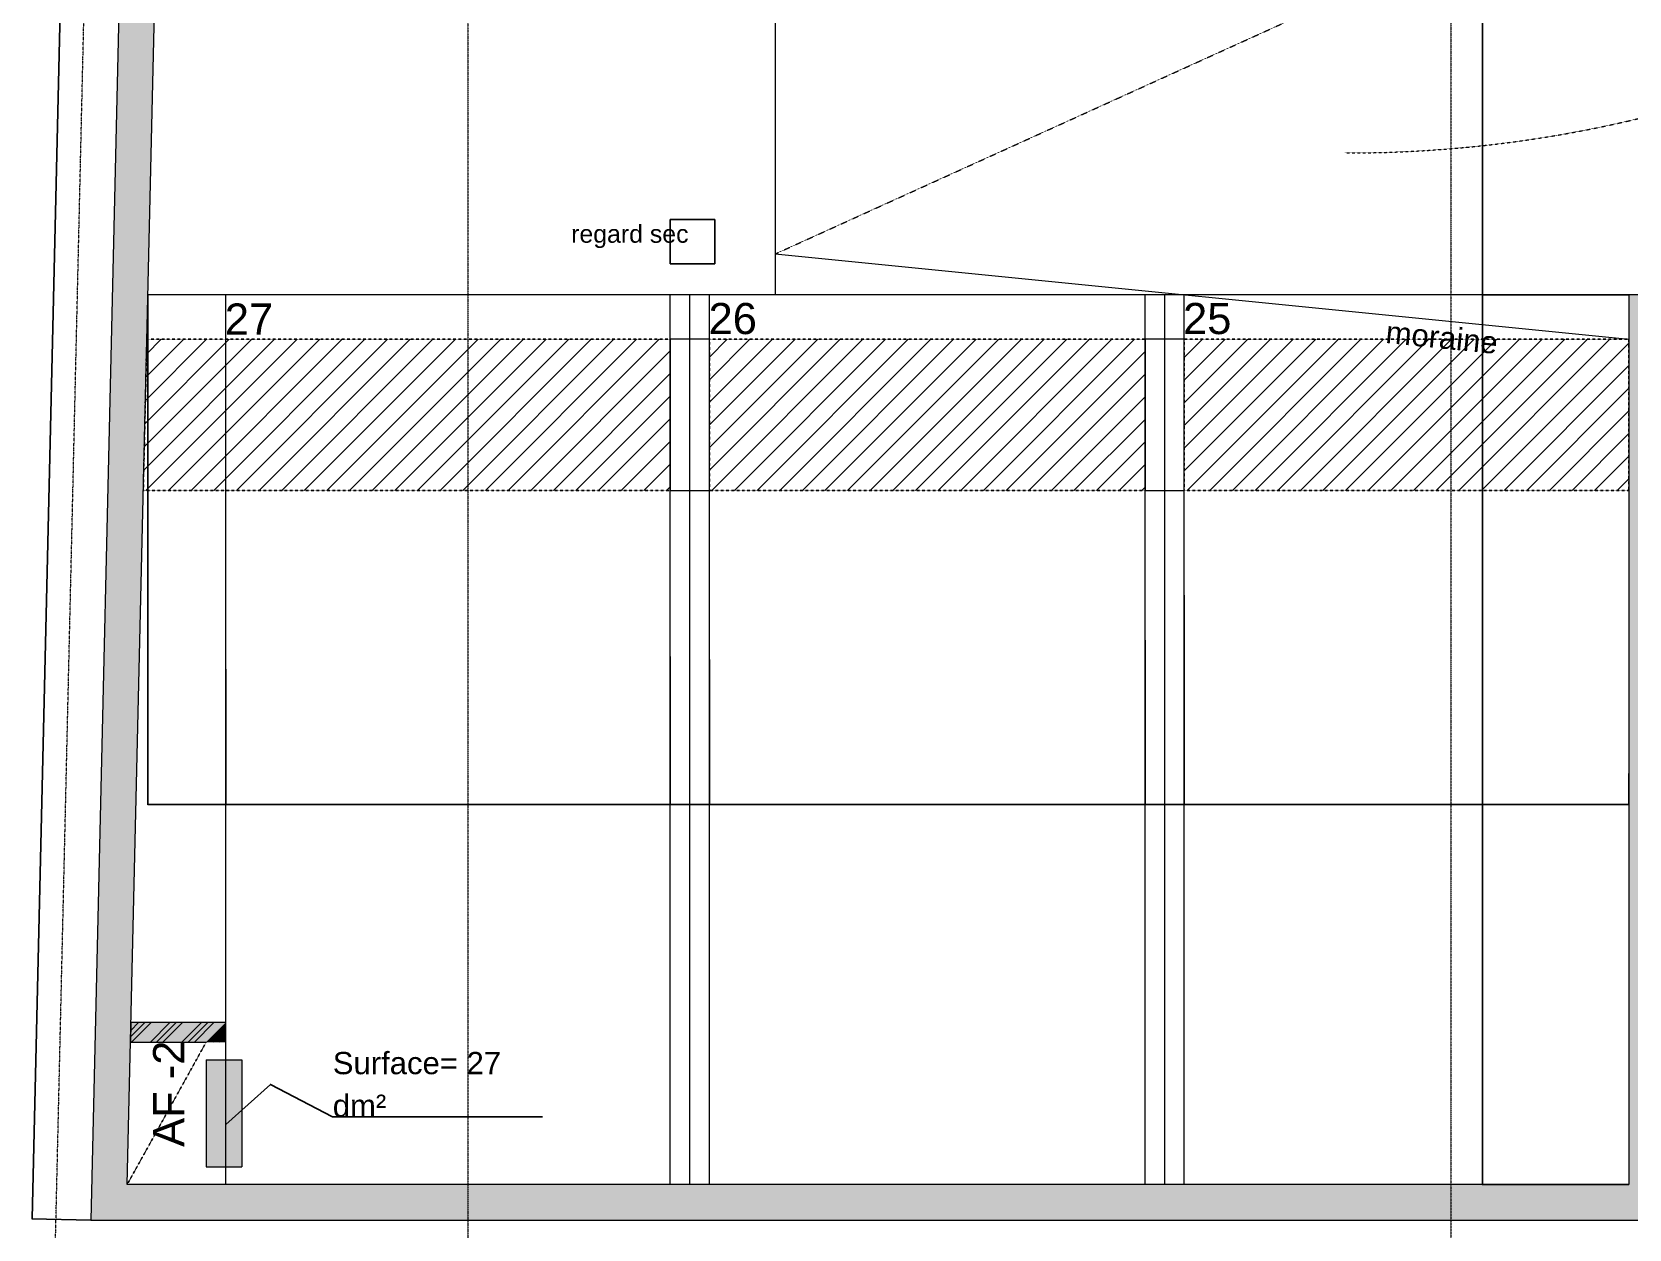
# Model space of a CAD drawing. Header units: centimetres. Extents: x -4990 to 114398, y -61489 to -12305.
# Drawn here: x 60845 to 61743, y -15273 to -14600 of the extents above; entities that cross this region are included whole.
import ezdxf

# ---------------------------------------------------------------- set-up
doc = ezdxf.new("R2010")
doc.units = ezdxf.units.CM
doc.header["$LTSCALE"] = 0.5
for name, pattern in [('Mixte 15', [0.9300000000000002, 0.75, -0.06500000000000004, 0.05, -0.06500000000000004]), ('Mixte 8_2 tirets', [0.6950000000000003, 0.4, -0.06500000000000004, 0.05, -0.06500000000000004, 0.05, -0.06500000000000004]), ('Pointillé 1', [0.09000000000000001, 0.05, -0.04000000000000001]), ('Pointillé 1_5', [0.125, 0.07500000000000001, -0.05]), ('Pointillé 3', [0.25, 0.15, -0.1])]:
    doc.linetypes.add(name, pattern=pattern)
doc.layers.get('0').update_dxf_attribs({"linetype": 'CONTINUOUS'})
for name, color, linetype in [('1  Fenetres', 7, 'CONTINUOUS'), ('1  Hachures', 7, 'CONTINUOUS'), ('1  Hachures_coupées', 7, 'CONTINUOUS'), ('1  MURS', 7, 'CONTINUOUS'), ('1 Poutres', 7, 'CONTINUOUS'), ('6 COMPL 2D', 7, 'CONTINUOUS'), ('6 Compl 2D 2 Détails', 7, 'CONTINUOUS'), ('6 Traits de Coupes', 7, 'CONTINUOUS'), ('7 ABORDS', 7, 'CONTINUOUS'), ('8  TEXTES', 7, 'CONTINUOUS'), ('9  COTATIONS', 7, 'CONTINUOUS')]:
    doc.layers.add(name, color=color, linetype=linetype)
doc.styles.get("Standard").update_dxf_attribs({"font": 'arial.ttf'})
doc.styles.add('STYLE_GENERE_1', font='')
doc.styles.add('STYLE_GENERE_2', font='')
doc.styles.add('STYLE_GENERE_3', font='')
doc.styles.get('STYLE_GENERE_1').set_extended_font_data('Arial Occidental')
doc.styles.get('STYLE_GENERE_2').set_extended_font_data('Univers LT 57 Condensed')
doc.styles.get('STYLE_GENERE_3').set_extended_font_data('Arial Occidental')

# ---------------------------------------------------------------- blocks, each defined once
blk = doc.blocks.new('ARROWHEAD_7')
at = {"color": 0, "linetype": 'Continuous', "lineweight": 0}
for p, q in [((0, 0), (-1, 0)), ((-0.25, 0), (0.25, 0)), ((0, -0.25), (0, 0.25))]:
    blk.add_line(p, q, dxfattribs=at)
blk.add_circle((0, 0), 0.25, dxfattribs=at)
blk = doc.blocks.new('Baie Fenêtre libre_2')
at = {"layer": '1  Hachures', "linetype": 'Continuous', "lineweight": 0}
blk.add_hatch(color=255, dxfattribs=at).paths.add_polyline_path([(0.3, 0), (0.3, 0.2), (-0.3, 0.2), (-0.3, 0)], flags=0)
at = {"layer": '1  Fenetres', "color": 5, "linetype": 'Continuous', "lineweight": 0}
for p, q in [((-0.3, 0), (-0.3, 0.2)), ((0.3, 0), (0.3, 0.2))]:
    blk.add_line(p, q, dxfattribs=at)
at = {"layer": '1  Fenetres', "color": 30, "linetype": 'Continuous', "lineweight": 0, "true_color": 0xff9224}
for p, q in [((-0.3, 0.2), (0.3, 0.2)), ((-0.3, 0), (0.3, 0))]:
    blk.add_line(p, q, dxfattribs=at)

msp = doc.modelspace()

# ---------------------------------------------------------------- hatches: boundary and pattern name
at = {"layer": '1  Hachures_coupées', "linetype": 'Continuous', "lineweight": 0, "true_color": 0x8080c0}
for points in [[(60899.0015778856, -15247.6489901098), (60935.03462012328, -13695.95723717164), (60915.0400104533, -13695.49292677404), (60878.99618369168, -15247.64909392243)], [(61743.39888249181, -14747.64286344266), (61761.39888249181, -14765.64286344266), (61766.39888249181, -14765.64286344266), (61766.39888249181, -14747.64286344266)], [(61761.39888249181, -15247.64451493053), (61761.39888249181, -14765.64286344276), (61743.39888249181, -14747.64286344276), (61743.39888249181, -15247.6446083367)], [(60878.53174806506, -15267.64909633276), (60899.0015778856, -15247.6489901098), (60878.99618369168, -15247.64909392243)], [(60899.00157788656, -15247.64899010977), (60878.53174806602, -15267.64909633272), (60898.53714225993, -15267.6489925201)], [(61743.39888249194, -15247.64460833665), (60899.00157788656, -15247.64899010977), (60898.53714225993, -15267.6489925201), (61743.39888249194, -15267.64460833692)], [(61761.39888249194, -15247.64451493049), (61743.39888249194, -15247.64460833665), (61743.39888249194, -15267.64460833692), (61761.39888249194, -15267.64451493075)]]:
    msp.add_hatch(color=163, dxfattribs=at).paths.add_polyline_path(points, flags=0)
at = {"layer": '1  Hachures_coupées', "linetype": 'Continuous', "lineweight": 0, "true_color": 0x70e800}
for points in [[(60954.39888249181, -15156.64885076578), (60901.11476296872, -15156.64885076578), (60900.85932340485, -15167.64885076578), (60943.39888249181, -15167.64885076578)], [(60943.39888249181, -15167.64885076581), (60954.39888249181, -15167.64885076581), (60954.39888249181, -15156.64885076581)]]:
    msp.add_hatch(color=70, dxfattribs=at).paths.add_polyline_path(points, flags=0)
at = {"layer": '1  Hachures_coupées', "linetype": 'Continuous', "lineweight": 0}
h = msp.add_hatch(dxfattribs=at)
h.set_pattern_fill('ALUMINIUM_0002', color=135, scale=100, style=0, pattern_type=2)
h.set_pattern_definition([(44.99999999999999, (60815.39888249181, -15448.14824608061), (-8.838834764831843, 8.838834764831846), []), (44.99999999999999, (60813.63111553885, -15446.38047912764), (-8.838834764831843, 8.838834764831846), []), (44.99999999999999, (60811.86334858588, -15444.61271217467), (-8.838834764831843, 8.838834764831846), [])])
h.paths.add_polyline_path([(60954.39888249181, -15156.64885076578), (60901.11476296872, -15156.64885076578), (60900.85932340485, -15167.64885076578), (60943.39888249181, -15167.64885076578)], flags=0)
h = msp.add_hatch(dxfattribs=at)
h.set_pattern_fill('ALUMINIUM_0002', color=135, scale=100, style=0, pattern_type=2)
h.set_pattern_definition([(44.99999999999999, (60815.39888249181, -15448.14824608064), (-8.838834764831843, 8.838834764831846), []), (44.99999999999999, (60813.63111553885, -15446.38047912768), (-8.838834764831843, 8.838834764831846), []), (44.99999999999999, (60811.86334858588, -15444.61271217471), (-8.838834764831843, 8.838834764831846), [])])
h.paths.add_polyline_path([(60943.39888249181, -15167.64885076581), (60954.39888249181, -15167.64885076581), (60954.39888249181, -15156.64885076581)], flags=0)

# ---------------------------------------------------------------- linework, layer by layer
at = {"layer": '1  Hachures_coupées', "linetype": 'Pointillé 1'}
for p, q in [((60910.03206496064, -14772.64286344266), (60908.05830075808, -14857.6391181841)), ((61204.39888249181, -14772.64286344266), (60910.03206496064, -14772.64286344266)), ((61204.39888249181, -14857.6391181841), (61204.39888249181, -14772.64286344266)), ((61226.39888249181, -14772.64286344266), (61226.39888249181, -14857.6391181841)), ((61471.39888249181, -14772.64286344266), (61226.39888249181, -14772.64286344266)), ((61471.39888249181, -14857.6391181841), (61471.39888249181, -14772.64286344266)), ((61493.39888249181, -14772.64286344266), (61493.39888249181, -14857.6391181841)), ((61743.39888249181, -14772.64286344266), (61493.39888249181, -14772.64286344266)), ((61743.39888249181, -14857.6391181841), (61743.39888249181, -14772.64286344266)), ((60908.05830075808, -14857.6391181841), (61204.39888249181, -14857.6391181841)), ((61226.39888249181, -14857.6391181841), (61471.39888249181, -14857.6391181841)), ((61493.39888249181, -14857.6391181841), (61743.39888249181, -14857.6391181841))]:
    msp.add_line(p, q, dxfattribs=at)
at = {"layer": '1  Hachures_coupées', "linetype": 'Continuous'}
for p, q in [((60908.32616450945, -14846.10409509565), (60981.78739616245, -14772.64286344266)), ((60908.6287562061, -14833.07358167482), (60969.05947443827, -14772.64286344265)), ((60908.93134790275, -14820.04306825399), (60956.33155271409, -14772.64286344266)), ((60909.2339395994, -14807.01255483316), (60943.6036309899, -14772.64286344266)), ((60909.51906314519, -14857.6391181841), (60994.51531788664, -14772.64286344266)), ((60909.53653129604, -14793.98204141233), (60930.87570926572, -14772.64286344266)), ((60909.83912299269, -14780.9515279915), (60918.14778754154, -14772.64286344265)), ((60922.24698486937, -14857.6391181841), (61007.24323961081, -14772.64286344266)), ((60934.97490659355, -14857.6391181841), (61019.971161335, -14772.64286344265)), ((60947.70282831774, -14857.6391181841), (61032.69908305918, -14772.64286344266)), ((60960.43075004192, -14857.6391181841), (61045.42700478336, -14772.64286344266)), ((60973.1586717661, -14857.6391181841), (61058.15492650755, -14772.64286344266)), ((60985.88659349029, -14857.6391181841), (61070.88284823173, -14772.64286344265)), ((60998.61451521447, -14857.6391181841), (61083.61076995591, -14772.64286344266)), ((61011.34243693866, -14857.6391181841), (61096.3386916801, -14772.64286344266)), ((61024.07035866283, -14857.6391181841), (61109.06661340428, -14772.64286344265)), ((61036.79828038702, -14857.6391181841), (61121.79453512847, -14772.64286344265)), ((61049.5262021112, -14857.6391181841), (61134.52245685265, -14772.64286344266)), ((61062.25412383538, -14857.6391181841), (61147.25037857683, -14772.64286344266)), ((61074.98204555957, -14857.6391181841), (61159.97830030102, -14772.64286344265)), ((61087.70996728375, -14857.6391181841), (61172.7062220252, -14772.64286344265)), ((61100.43788900793, -14857.6391181841), (61185.43414374938, -14772.64286344266)), ((61113.16581073212, -14857.6391181841), (61198.16206547357, -14772.64286344266)), ((61125.89373245629, -14857.6391181841), (61204.39888249181, -14779.13396814859)), ((61226.39888249181, -14782.58981159695), (61236.34583064611, -14772.64286344266)), ((61226.39888249181, -14795.31773332114), (61249.07375237029, -14772.64286344266)), ((61226.39888249182, -14808.04565504532), (61261.80167409448, -14772.64286344266)), ((61226.39888249181, -14820.7735767695), (61274.52959581866, -14772.64286344265)), ((61226.39888249181, -14833.50149849368), (61287.25751754284, -14772.64286344266)), ((61226.39888249182, -14846.22942021787), (61299.98543926703, -14772.64286344266)), ((61227.71710624976, -14857.6391181841), (61312.71336099121, -14772.64286344266)), ((61240.44502797395, -14857.6391181841), (61325.44128271539, -14772.64286344265)), ((61253.17294969812, -14857.63911818411), (61338.16920443957, -14772.64286344266)), ((61265.90087142231, -14857.6391181841), (61350.89712616376, -14772.64286344266)), ((61278.6287931465, -14857.6391181841), (61363.62504788794, -14772.64286344265)), ((61291.35671487067, -14857.6391181841), (61376.35296961213, -14772.64286344265)), ((61304.08463659486, -14857.63911818411), (61389.08089133631, -14772.64286344266)), ((61316.81255831905, -14857.6391181841), (61401.8088130605, -14772.64286344266)), ((61329.54048004322, -14857.6391181841), (61414.53673478468, -14772.64286344265)), ((61342.26840176741, -14857.6391181841), (61427.26465650886, -14772.64286344265)), ((61354.99632349159, -14857.6391181841), (61439.99257823304, -14772.64286344266)), ((61367.72424521577, -14857.6391181841), (61452.72049995723, -14772.64286344265)), ((61380.45216693996, -14857.6391181841), (61465.44842168141, -14772.64286344265)), ((61393.18008866414, -14857.6391181841), (61471.39888249181, -14779.42032435643)), ((61493.39888249181, -14782.8761678048), (61503.63218685396, -14772.64286344266)), ((61493.39888249181, -14795.60408952898), (61516.36010857813, -14772.64286344266)), ((61493.39888249181, -14808.33201125316), (61529.08803030232, -14772.64286344266)), ((61493.39888249182, -14821.05993297735), (61541.81595202651, -14772.64286344266)), ((61493.39888249181, -14833.78785470153), (61554.54387375068, -14772.64286344266)), ((61493.39888249182, -14846.51577642571), (61567.27179547487, -14772.64286344265)), ((61495.0034624576, -14857.63911818411), (61579.99971719905, -14772.64286344266)), ((61507.73138418179, -14857.6391181841), (61592.72763892324, -14772.64286344266)), ((61520.45930590598, -14857.6391181841), (61605.45556064742, -14772.64286344266)), ((61533.18722763015, -14857.6391181841), (61618.18348237161, -14772.64286344265)), ((61545.91514935434, -14857.63911818411), (61630.91140409579, -14772.64286344266)), ((61558.64307107853, -14857.6391181841), (61643.63932581998, -14772.64286344266)), ((61571.3709928027, -14857.6391181841), (61656.36724754415, -14772.64286344266)), ((61584.09891452689, -14857.6391181841), (61669.09516926834, -14772.64286344265)), ((61596.82683625106, -14857.63911818411), (61681.82309099252, -14772.64286344266)), ((61609.55475797525, -14857.6391181841), (61694.5510127167, -14772.64286344266)), ((61622.28267969944, -14857.6391181841), (61707.27893444089, -14772.64286344265)), ((61635.01060142362, -14857.6391181841), (61720.00685616507, -14772.64286344265)), ((61647.7385231478, -14857.6391181841), (61732.73477788925, -14772.64286344266)), ((61660.46644487199, -14857.6391181841), (61743.39888249181, -14774.70668056428)), ((61673.19436659617, -14857.6391181841), (61743.39888249181, -14787.43460228846)), ((61138.62165418048, -14857.6391181841), (61204.39888249181, -14791.86188987277)), ((61405.90801038832, -14857.6391181841), (61471.39888249181, -14792.14824608061)), ((61151.34957590466, -14857.6391181841), (61204.39888249181, -14804.58981159695)), ((61418.63593211251, -14857.6391181841), (61471.39888249181, -14804.8761678048)), ((61685.92228832035, -14857.6391181841), (61743.39888249181, -14800.16252401264)), ((61698.65021004454, -14857.6391181841), (61743.39888249181, -14812.89044573683)), ((61164.07749762884, -14857.6391181841), (61204.39888249181, -14817.31773332114)), ((61431.36385383669, -14857.6391181841), (61471.39888249181, -14817.60408952898)), ((61711.37813176872, -14857.6391181841), (61743.39888249181, -14825.61836746101)), ((61176.80541935303, -14857.6391181841), (61204.39888249181, -14830.04565504532)), ((61444.09177556088, -14857.6391181841), (61471.39888249181, -14830.33201125317)), ((61189.53334107721, -14857.6391181841), (61204.39888249181, -14842.7735767695)), ((61456.81969728506, -14857.6391181841), (61471.39888249182, -14843.05993297735)), ((61724.10605349291, -14857.6391181841), (61743.39888249181, -14838.34628918519)), ((61736.83397521708, -14857.6391181841), (61743.39888249181, -14851.07421090937)), ((61202.2612628014, -14857.6391181841), (61204.39888249181, -14855.50149849369)), ((61469.54761900924, -14857.6391181841), (61471.39888249181, -14855.78785470153))]:
    msp.add_line(p, q, dxfattribs=at)
at = {"layer": '1  MURS', "color": 5, "linetype": 'Continuous', "lineweight": 0}
for p, q in [((60915.0400104533, -13695.49292677404), (60878.53174806506, -15267.64909633276)), ((60899.0015778856, -15247.6489901098), (60922.22358566192, -14247.63911818415)), ((61766.39888249181, -14747.64286344266), (61743.39888249181, -14747.64286344266)), ((61743.39888249181, -14747.64286344276), (61743.39888249181, -15247.6446083367)), ((61743.39888249194, -15247.64460833665), (60899.00157788656, -15247.64899010977)), ((60878.53174806602, -15267.64909633272), (60898.53714225993, -15267.6489925201)), ((60898.53714225993, -15267.6489925201), (63400.92916942394, -15267.6360070285))]:
    msp.add_line(p, q, dxfattribs=at)
at = {"layer": '1  MURS', "color": 212, "linetype": 'Continuous', "lineweight": 0, "true_color": 0xcb00cc}
for p, q in [((60901.11476296872, -15156.64885076578), (60900.85932340485, -15167.64885076578)), ((60954.39888249181, -15156.64885076578), (60901.11476296872, -15156.64885076578)), ((60954.39888249181, -15167.64885076581), (60954.39888249181, -15156.64885076581)), ((60900.85932340485, -15167.64885076578), (60943.39888249181, -15167.64885076578))]:
    msp.add_line(p, q, dxfattribs=at)
at = {"layer": '1 Poutres', "color": 5, "linetype": 'Continuous', "lineweight": 0}
for p, q in [((61226.39888249181, -14772.64286344271), (61204.39888249181, -14772.64286344271)), ((61204.39888249181, -14772.64286344271), (61204.39888249181, -14857.6391181841)), ((61226.39888249181, -14857.6391181841), (61226.39888249181, -14772.64286344271)), ((61493.39888249181, -14772.64286344271), (61471.39888249181, -14772.64286344271)), ((61471.39888249181, -14772.64286344271), (61471.39888249181, -14857.6391181841)), ((61493.39888249181, -14857.6391181841), (61493.39888249181, -14772.64286344271)), ((61204.39888249181, -14857.6391181841), (61226.39888249181, -14857.6391181841)), ((61471.39888249181, -14857.6391181841), (61493.39888249181, -14857.6391181841))]:
    msp.add_line(p, q, dxfattribs=at)
at = {"layer": '6 COMPL 2D', "linetype": 'Continuous'}
for p, q in [((61204.39888249181, -14705.29436118947), (61229.39888249181, -14705.29436118947)), ((61204.39888249181, -14730.29436118947), (61204.39888249181, -14705.29436118947)), ((61229.39888249181, -14705.29436118947), (61229.39888249181, -14730.29436118947)), ((61229.39888249181, -14730.29436118947), (61204.39888249181, -14730.29436118947))]:
    msp.add_line(p, q, dxfattribs=at)
at = {"layer": '6 COMPL 2D', "color": 194, "linetype": 'Continuous', "lineweight": 0, "true_color": 0x50009f}
msp.add_line((61263.39888249181, -14724.63286344265), (61743.39888249181, -14772.63286344288), dxfattribs=at)
at = {"layer": '6 COMPL 2D', "color": 18, "linetype": 'Continuous', "lineweight": 0}
for p, q in [((61204.39888249181, -15247.63348523737), (61204.39888249181, -14747.63286344288)), ((61226.39888249181, -15247.63348523737), (61226.39888249181, -14747.63286344288)), ((61471.39888249181, -15247.63348523737), (61471.39888249181, -14747.63286344288)), ((61493.39888249181, -15247.63348523737), (61493.39888249181, -14747.63286344288))]:
    msp.add_line(p, q, dxfattribs=at)
at = {"layer": '6 COMPL 2D', "linetype": 'Pointillé 1_5'}
msp.add_line((60899.00157788612, -15247.6489901098), (60943.39888249181, -15167.64885076578), dxfattribs=at)
at = {"layer": '6 COMPL 2D', "color": 194, "linetype": 'Pointillé 3', "lineweight": 0, "true_color": 0x50009f}
msp.add_arc((61585.41482656479, -13967.89434097125), 700.0000000000002, 269.8488942163269, 0, dxfattribs=at)
at = {"layer": '6 Compl 2D 2 Détails', "color": 194, "linetype": 'Continuous', "lineweight": 0, "true_color": 0x50009f}
msp.add_line((61263.39888249181, -14247.63286344288), (61263.39888249181, -14747.63286344288), dxfattribs=at)
at = {"layer": '6 Compl 2D 2 Détails', "color": 194, "linetype": 'Pointillé 3', "lineweight": 0, "true_color": 0x50009f}
msp.add_line((61263.39888249181, -14724.63286344265), (61763.39888249181, -14497.63286344288), dxfattribs=at)
at = {"layer": '6 Compl 2D 2 Détails', "color": 18, "linetype": 'Continuous', "lineweight": 0}
for p, q in [((61743.39888249181, -14747.64286344266), (60910.612609424, -14747.64286344266)), ((60954.39888249181, -15247.63348523737), (60954.39888249181, -14747.63286344288)), ((61215.39888249181, -15247.63348523737), (61215.39888249181, -14747.63286344288)), ((61482.39888249181, -15247.63348523737), (61482.39888249181, -14747.63286344288))]:
    msp.add_line(p, q, dxfattribs=at)
at = {"layer": '6 Traits de Coupes', "color": 142, "linetype": 'Mixte 15', "lineweight": 0, "true_color": 0x009de0}
for p, q in [((61090.54771016195, -14250.56187361134), (61090.54771016195, -15443.79403686422)), ((61643.31697862805, -14249.36929763297), (61643.31697862805, -15442.82996236967))]:
    msp.add_line(p, q, dxfattribs=at)
at = {"layer": '7 ABORDS', "color": 30, "linetype": 'Mixte 8_2 tirets', "lineweight": 0, "true_color": 0xf5970a}
msp.add_line((60854.97597222991, -15439.96620272566), (60876.18530007202, -14526.32752691163), dxfattribs=at)
at = {"layer": '8  TEXTES', "linetype": 'Continuous'}
msp.add_lwpolyline([(60954.46962481872, -15213.84996156196), (60979.55864922732, -15191.36222637352), (61014.41738477804, -15209.68139304018), (61132.45952763518, -15209.68139304018)], dxfattribs=at)
msp.add_solid([(60954.48019275133, -15213.86175194978), (60954.39888249181, -15213.91336915758), (60954.45905688612, -15213.83817117414)], dxfattribs=at)
at = {"layer": '9  COTATIONS', "color": 7, "linetype": 'Continuous'}
for p, q in [((60845.64256819092, -15266.7903254706), (60863.89124286087, -14480.9472150872)), ((61661.02094628785, -14747.54786344266), (61661.02094628785, -14497.78099081338)), ((60910.612609424, -14747.64286344266), (60910.612609424, -15034.16869410274)), ((60910.612609424, -14747.64286344266), (60910.612609424, -15034.16869410274)), ((60910.612609424, -14747.64286344266), (60910.612609424, -15034.16869410274)), ((61743.39888249181, -14747.64286344266), (61660.84094628785, -14747.64286344266)), ((61743.39888249181, -14747.64286344266), (61660.84094628785, -14747.64286344266)), ((61661.02094628785, -14747.73786344265), (61661.02094628785, -14997.5037358897)), ((61493.39888249181, -14916.33234648337), (61493.39888249181, -15034.16869410274)), ((61493.39888249181, -14916.33234648337), (61493.39888249181, -15034.16869410274)), ((61471.39888249181, -14941.74165919935), (61471.39888249181, -15034.16869410274)), ((61471.39888249181, -14941.74165919935), (61471.39888249181, -15034.16869410274)), ((61204.39888249181, -14950.81641374086), (61204.39888249181, -15034.16869410274)), ((61204.39888249181, -14950.81641374086), (61204.39888249181, -15034.16869410274)), ((60954.39888249181, -14958.07621737407), (60954.39888249181, -15034.16869410274)), ((60954.39888249181, -14958.07621737407), (60954.39888249181, -15034.16869410274)), ((61226.39888249181, -14952.63136464916), (61226.39888249181, -15034.16869410274)), ((61226.39888249181, -14952.63136464916), (61226.39888249181, -15034.16869410274)), ((61661.02094628785, -15247.54960833673), (61661.02094628785, -14997.78373588969)), ((61743.39888249181, -15016.64373588981), (61743.39888249181, -15034.16869410274)), ((61743.39888249181, -15016.64373588981), (61743.39888249181, -15034.16869410274)), ((60910.51760942399, -15033.98869410274), (60910.42260942399, -15033.98869410274)), ((60910.707609424, -15033.98869410274), (60954.30388249181, -15033.98869410274)), ((60910.707609424, -15033.98869410274), (60911.04927609066, -15033.98869410274)), ((60954.49388249181, -15033.98869410274), (61204.30388249181, -15033.98869410274)), ((61204.49388249181, -15033.98869410274), (61226.30388249181, -15033.98869410274)), ((61226.49388249181, -15033.98869410274), (61471.30388249181, -15033.98869410274)), ((61471.49388249181, -15033.98869410274), (61493.30388249181, -15033.98869410274)), ((61493.49388249181, -15033.98869410274), (61743.30388249181, -15033.98869410274)), ((61743.39888249181, -15247.64460833673), (61660.84094628785, -15247.64460833673)), ((60878.53174806601, -15267.64909633272), (60845.4604112295, -15266.88112107296))]:
    msp.add_line(p, q, dxfattribs=at)

# ---------------------------------------------------------------- block references
at = {"layer": '1  Fenetres', "color": 18, "linetype": 'Continuous', "lineweight": 0, "xscale": 100, "yscale": 100, "zscale": 100, "rotation": 270}
msp.add_blockref('Baie Fenêtre libre_2', (60943.39888249181, -15207.64885076581), dxfattribs=at)
at = {"layer": '9  COTATIONS', "color": 7, "linetype": 'Continuous', "xscale": 0.095, "yscale": 0.095, "zscale": 0.095}
for p, rotation in [((61661.02094628785, -14747.64286344266), 270), ((61661.02094628785, -14747.64286344266), 90), ((60910.612609424, -15033.98869410274), 180), ((60910.612609424, -15033.98869410274), 180), ((60954.39888249181, -15033.98869410274), 180), ((61204.39888249181, -15033.98869410274), 180), ((61226.39888249181, -15033.98869410274), 180), ((61471.39888249181, -15033.98869410274), 180), ((61493.39888249181, -15033.98869410274), 180), ((61743.39888249181, -15033.98869410274), 180), ((61661.02094628785, -15247.64460833673), 270), ((60845.64036271653, -15266.88529986654), 268.6697291795956)]:
    msp.add_blockref('ARROWHEAD_7', p, dxfattribs=dict(at, rotation=rotation))
for p in [(60910.612609424, -15033.98869410274), (60954.39888249181, -15033.98869410274), (61204.39888249181, -15033.98869410274), (61226.39888249181, -15033.98869410274), (61471.39888249181, -15033.98869410274), (61493.39888249181, -15033.98869410274), (61743.39888249181, -15033.98869410274)]:
    msp.add_blockref('ARROWHEAD_7', p, dxfattribs=at)

# ---------------------------------------------------------------- texts
at = {"layer": '8  TEXTES'}
for s, height, p in [('regard sec', 10, (61148.64002776215, -14718.36581704591)), ('27', 17.50000000000001, (60953.89282879843, -14770.00036344281)), ('26', 17.50000000000001, (61225.89282879843, -14769.70192317635)), ('25', 17.50000000000001, (61492.6826478397, -14769.70193233777))]:
    msp.add_text(s, height=height, dxfattribs=at).set_placement(p)
for s, height, rotation, p in [('moraine', 12.5, 354.2894068625004, (61606.19616576978, -14774.62521778706)), ('AF -2', 17.5, 90, (60931.06963803988, -15226.49433475011))]:
    msp.add_text(s, height=height, rotation=rotation, dxfattribs=at).set_placement(p)
at = {"layer": '8  TEXTES', "style": 'STYLE_GENERE_1'}
for s, p in [('Surface= 27', (61014.60238477804, -15185.63305970685)), ('dm²', (61014.60238477804, -15209.59139304018))]:
    msp.add_text(s, height=12.50000000000001, dxfattribs=at).set_placement(p)
at = {"layer": '9  COTATIONS', "color": 194, "linetype": 'Continuous', "true_color": 0x50009f, "char_height": 0.1, "attachment_point": 5}
for s, insert, style in [('\\A1;50000', (61661.02094628785, -14997.64373588968), 'STYLE_GENERE_3'), ('\\A1;0', (60910.92594275733, -15033.84869410274), 'STYLE_GENERE_2'), ('\\A1;4379', (60932.5057459579, -15033.84869410274), 'STYLE_GENERE_2'), ('\\A1;25000', (61079.39888249181, -15033.84869410274), 'STYLE_GENERE_2'), ('\\A1;2200', (61215.39888249181, -15033.84869410274), 'STYLE_GENERE_2'), ('\\A1;24500', (61348.89888249181, -15033.84869410274), 'STYLE_GENERE_2'), ('\\A1;2200', (61482.39888249181, -15033.84869410274), 'STYLE_GENERE_2'), ('\\A1;25000', (61618.39888249181, -15033.84869410274), 'STYLE_GENERE_2')]:
    msp.add_mtext(s, dxfattribs=dict(at, insert=insert, style=style))

doc.saveas('drawing.dxf')
